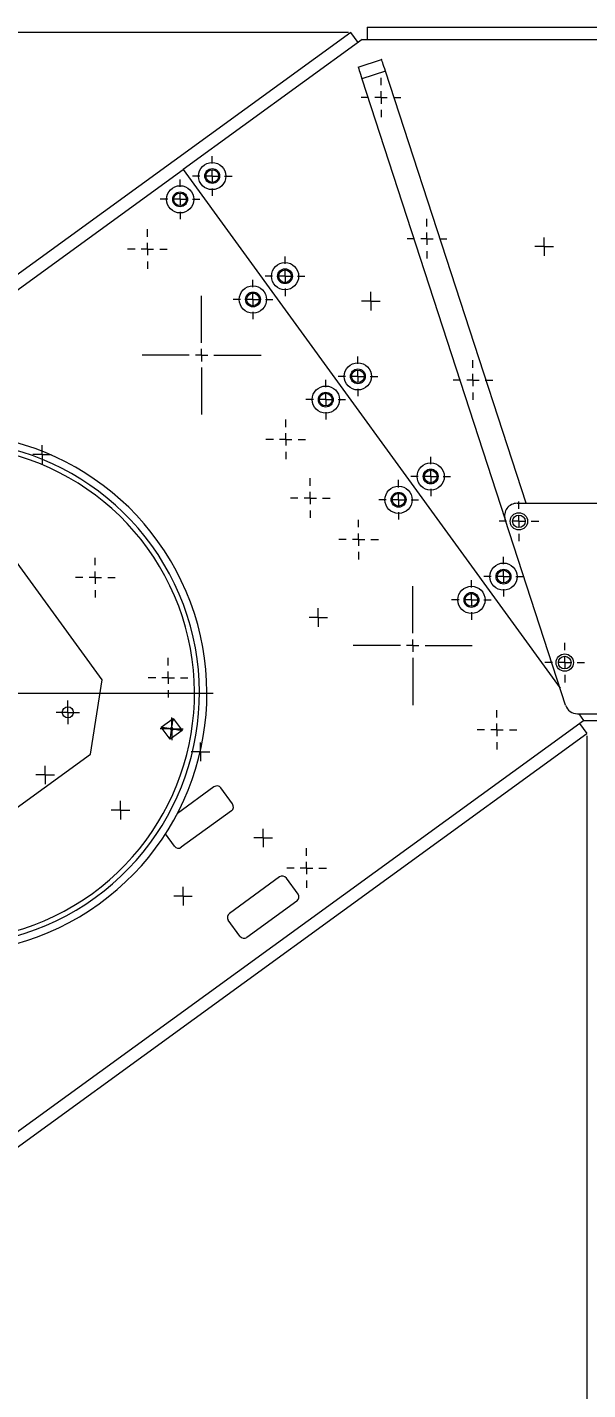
# Model space of a CAD drawing. Header units: millimetres. Extents: x 1529 to 6255, y 1713 to 5797.
# Drawn here: x 2352 to 2578, y 4851 to 5401 of the extents above; entities that cross this region are included whole.
import ezdxf

# ---------------------------------------------------------------- set-up
doc = ezdxf.new("R2010")
doc.units = ezdxf.units.MM
doc.styles.add('SLDTEXTSTYLE0', font='TXT', dxfattribs={"width": 0.75})
doc.dimstyles.new('SLDDIMSTYLE0', dxfattribs={"dimtxt": 50, "dimasz": 3.302, "dimexe": 0, "dimexo": 0.0625, "dimgap": 12.5, "dimtad": 1, "dimrnd": 1e-09, "dimzin": 12, "dimdsep": 46, "dimtxsty": 'SLDTEXTSTYLE0', "dimsah": 1, "dimcen": 0.09, "dimadec": 0, "dimazin": 3, "dimtfac": 1, "dimtofl": 0, "dimtmove": 0, "dimatfit": 3, "dimfxl": 0, "dimfrac": 2, "dimtolj": 1, "dimtzin": 12, "dimarcsym": 0})

# ---------------------------------------------------------------- blocks, each defined once
blk = doc.blocks.new('_D_7')
at = {"color": 7, "linetype": 'Continuous', "lineweight": 0}
for p, q in [((2250.7, 4883.06), (2250.7, 4449.88)), ((3305.51, 4883.06), (3305.51, 4449.88)), ((2250.7, 4450.88), (3305.51, 4450.88))]:
    blk.add_line(p, q, dxfattribs=at)
for points in [[(2250.7, 4450.88), (2254.01, 4450.38), (2254.01, 4451.39)], [(3305.51, 4450.88), (3302.21, 4451.39), (3302.21, 4450.38)]]:
    blk.add_solid(points, dxfattribs=at)
at = {"color": 7, "linetype": 'Continuous', "lineweight": 0, "insert": (2656.3, 4515.34), "char_height": 50, "attachment_point": 1, "style": 'SLDTEXTSTYLE0'}
blk.add_mtext('1054.81', dxfattribs=at)
blk = doc.blocks.new('_D_8')
at = {"color": 7, "linetype": 'Continuous', "lineweight": 0}
for p, q in [((2577.98, 5114.66), (2577.98, 4473.88)), ((2978.24, 5114.66), (2978.24, 4473.88)), ((2577.98, 4474.88), (2978.24, 4474.88))]:
    blk.add_line(p, q, dxfattribs=at)
for points in [[(2577.98, 4474.88), (2581.28, 4474.38), (2581.28, 4475.39)], [(2978.24, 4474.88), (2974.93, 4475.39), (2974.93, 4474.38)]]:
    blk.add_solid(points, dxfattribs=at)
at = {"color": 7, "linetype": 'Continuous', "lineweight": 0, "insert": (2674.77, 4539.34), "char_height": 50, "attachment_point": 1, "style": 'SLDTEXTSTYLE0'}
blk.add_mtext('400.26', dxfattribs=at)
blk = doc.blocks.new('_D_10')
at = {"color": 7, "linetype": 'Continuous', "lineweight": 0}
for p, q in [((2481.75, 5398.75), (1668.53, 5398.75)), ((1669.53, 4500.88), (1669.53, 5398.75)), ((2125.2, 4500.88), (1668.53, 4500.88))]:
    blk.add_line(p, q, dxfattribs=at)
for points in [[(1669.53, 5398.75), (1669.02, 5395.45), (1670.04, 5395.45)], [(1669.53, 4500.88), (1670.04, 4504.19), (1669.02, 4504.19)]]:
    blk.add_solid(points, dxfattribs=at)
at = {"color": 7, "linetype": 'Continuous', "lineweight": 0, "insert": (1605.08, 4901.41), "char_height": 50, "attachment_point": 1, "rotation": 90, "style": 'SLDTEXTSTYLE0'}
blk.add_mtext('897.87', dxfattribs=at)
blk = doc.blocks.new('SW_CENTERMARKSYMBOL_37')
at = {"color": 0, "linetype": 'Continuous', "lineweight": 0}
for p, q in [((0, 5), (0, 8)), ((-5, 0), (-8, 0)), ((0, 0), (-2.5, 0)), ((0, 0), (0, 2.5)), ((0, 0), (0, -2.5)), ((0, 0), (2.5, 0)), ((5, 0), (8, 0)), ((0, -5), (0, -8))]:
    blk.add_line(p, q, dxfattribs=at)
blk = doc.blocks.new('SW_CENTERMARKSYMBOL_38')
at = {"color": 0, "linetype": 'Continuous', "lineweight": 0}
for p, q in [((0, 5), (0, 8)), ((-5, 0), (-8, 0)), ((0, 0), (-2.5, 0)), ((0, 0), (0, 2.5)), ((0, 0), (0, -2.5)), ((0, 0), (2.5, 0)), ((5, 0), (8, 0)), ((0, -5), (0, -8))]:
    blk.add_line(p, q, dxfattribs=at)
blk = doc.blocks.new('SW_CENTERMARKSYMBOL_39')
at = {"color": 0, "linetype": 'Continuous', "lineweight": 0}
for p, q in [((0, 5), (0, 8)), ((-5, 0), (-8, 0)), ((0, 0), (-2.5, 0)), ((0, 0), (0, 2.5)), ((0, 0), (0, -2.5)), ((0, 0), (2.5, 0)), ((5, 0), (8, 0)), ((0, -5), (0, -8))]:
    blk.add_line(p, q, dxfattribs=at)
blk = doc.blocks.new('SW_CENTERMARKSYMBOL_40')
at = {"color": 0, "linetype": 'Continuous', "lineweight": 0}
for p, q in [((0, 5), (0, 8)), ((-5, 0), (-8, 0)), ((0, 0), (-2.5, 0)), ((0, 0), (0, 2.5)), ((0, 0), (0, -2.5)), ((0, 0), (2.5, 0)), ((5, 0), (8, 0)), ((0, -5), (0, -8))]:
    blk.add_line(p, q, dxfattribs=at)
blk = doc.blocks.new('SW_CENTERMARKSYMBOL_41')
at = {"color": 0, "linetype": 'Continuous', "lineweight": 0}
for p, q in [((0, 5), (0, 8)), ((-5, 0), (-8, 0)), ((0, 0), (-2.5, 0)), ((0, 0), (0, 2.5)), ((0, 0), (0, -2.5)), ((0, 0), (2.5, 0)), ((5, 0), (8, 0)), ((0, -5), (0, -8))]:
    blk.add_line(p, q, dxfattribs=at)
blk = doc.blocks.new('SW_CENTERMARKSYMBOL_85')
at = {"color": 0, "linetype": 'Continuous', "lineweight": 0}
for p, q in [((0, 5), (0, 8)), ((-5, 0), (-8, 0)), ((0, 0), (-2.5, 0)), ((0, 0), (0, 2.5)), ((0, 0), (0, -2.5)), ((0, 0), (2.5, 0)), ((5, 0), (8, 0)), ((0, -5), (0, -8))]:
    blk.add_line(p, q, dxfattribs=at)
blk = doc.blocks.new('SW_CENTERMARKSYMBOL_86')
at = {"color": 0, "linetype": 'Continuous', "lineweight": 0}
for p, q in [((0, 5), (0, 8)), ((-5, 0), (-8, 0)), ((0, 0), (-2.5, 0)), ((0, 0), (0, 2.5)), ((0, 0), (0, -2.5)), ((0, 0), (2.5, 0)), ((5, 0), (8, 0)), ((0, -5), (0, -8))]:
    blk.add_line(p, q, dxfattribs=at)
blk = doc.blocks.new('SW_CENTERMARKSYMBOL_87')
at = {"color": 0, "linetype": 'Continuous', "lineweight": 0}
for p, q in [((0, 5), (0, 8)), ((-5, 0), (-8, 0)), ((0, 0), (-2.5, 0)), ((0, 0), (0, 2.5)), ((0, 0), (0, -2.5)), ((0, 0), (2.5, 0)), ((5, 0), (8, 0)), ((0, -5), (0, -8))]:
    blk.add_line(p, q, dxfattribs=at)
blk = doc.blocks.new('SW_CENTERMARKSYMBOL_88')
at = {"color": 0, "linetype": 'Continuous', "lineweight": 0}
for p, q in [((0, 5), (0, 8)), ((-5, 0), (-8, 0)), ((0, 0), (-2.5, 0)), ((0, 0), (0, 2.5)), ((0, 0), (0, -2.5)), ((0, 0), (2.5, 0)), ((5, 0), (8, 0)), ((0, -5), (0, -8))]:
    blk.add_line(p, q, dxfattribs=at)
blk = doc.blocks.new('SW_CENTERMARKSYMBOL_89')
at = {"color": 0, "linetype": 'Continuous', "lineweight": 0}
for p, q in [((0, 5), (0, 8)), ((-5, 0), (-8, 0)), ((0, 0), (-2.5, 0)), ((0, 0), (0, 2.5)), ((0, 0), (0, -2.5)), ((0, 0), (2.5, 0)), ((5, 0), (8, 0)), ((0, -5), (0, -8))]:
    blk.add_line(p, q, dxfattribs=at)
blk = doc.blocks.new('SW_CENTERMARKSYMBOL_90')
at = {"color": 0, "linetype": 'Continuous', "lineweight": 0}
for p, q in [((0, 5), (0, 8)), ((-5, 0), (-8, 0)), ((0, 0), (-2.5, 0)), ((0, 0), (0, 2.5)), ((0, 0), (0, -2.5)), ((0, 0), (2.5, 0)), ((5, 0), (8, 0)), ((0, -5), (0, -8))]:
    blk.add_line(p, q, dxfattribs=at)
blk = doc.blocks.new('SW_CENTERMARKSYMBOL_95')
at = {"color": 0, "linetype": 'Continuous', "lineweight": 0}
for p, q in [((-2.5, 0), (-3.75, 0)), ((0, 0), (-2.5, 0)), ((0, 2.5), (0, 3.75)), ((0, 0), (0, 2.5)), ((0, 0), (0, -2.5)), ((0, 0), (2.5, 0)), ((2.5, 0), (3.75, 0)), ((0, -2.5), (0, -3.75))]:
    blk.add_line(p, q, dxfattribs=at)
blk = doc.blocks.new('SW_CENTERMARKSYMBOL_96')
at = {"color": 0, "linetype": 'Continuous', "lineweight": 0}
for p, q in [((-2.5, 0), (-3.75, 0)), ((0, 0), (-2.5, 0)), ((0, 2.5), (0, 3.75)), ((0, 0), (0, 2.5)), ((0, 0), (0, -2.5)), ((0, 0), (2.5, 0)), ((2.5, 0), (3.75, 0)), ((0, -2.5), (0, -3.75))]:
    blk.add_line(p, q, dxfattribs=at)
blk = doc.blocks.new('SW_CENTERMARKSYMBOL_100')
at = {"color": 0, "linetype": 'Continuous', "lineweight": 0}
for p, q in [((-2.5, 0), (-3.75, 0)), ((0, 0), (-2.5, 0)), ((0, 2.5), (0, 3.75)), ((0, 0), (0, 2.5)), ((0, 0), (0, -2.5)), ((0, 0), (2.5, 0)), ((2.5, 0), (3.75, 0)), ((0, -2.5), (0, -3.75))]:
    blk.add_line(p, q, dxfattribs=at)
blk = doc.blocks.new('SW_CENTERMARKSYMBOL_101')
at = {"color": 0, "linetype": 'Continuous', "lineweight": 0}
for p, q in [((-2.5, 0), (-3.75, 0)), ((0, 0), (-2.5, 0)), ((0, 2.5), (0, 3.75)), ((0, 0), (0, 2.5)), ((0, 0), (0, -2.5)), ((0, 0), (2.5, 0)), ((2.5, 0), (3.75, 0)), ((0, -2.5), (0, -3.75))]:
    blk.add_line(p, q, dxfattribs=at)
blk = doc.blocks.new('SW_CENTERMARKSYMBOL_102')
at = {"color": 0, "linetype": 'Continuous', "lineweight": 0}
for p, q in [((-2.5, 0), (-3.75, 0)), ((0, 0), (-2.5, 0)), ((0, 2.5), (0, 3.75)), ((0, 0), (0, 2.5)), ((0, 0), (0, -2.5)), ((0, 0), (2.5, 0)), ((2.5, 0), (3.75, 0)), ((0, -2.5), (0, -3.75))]:
    blk.add_line(p, q, dxfattribs=at)
blk = doc.blocks.new('SW_CENTERMARKSYMBOL_103')
at = {"color": 0, "linetype": 'Continuous', "lineweight": 0}
for p, q in [((-2.5, 0), (-3.75, 0)), ((0, 0), (-2.5, 0)), ((0, 2.5), (0, 3.75)), ((0, 0), (0, 2.5)), ((0, 0), (0, -2.5)), ((0, 0), (2.5, 0)), ((2.5, 0), (3.75, 0)), ((0, -2.5), (0, -3.75))]:
    blk.add_line(p, q, dxfattribs=at)
blk = doc.blocks.new('SW_CENTERMARKSYMBOL_105')
at = {"color": 0, "linetype": 'Continuous', "lineweight": 0}
for p, q in [((-2.5, 0), (-4.6, 0)), ((0, 0), (-2.5, 0)), ((0, 2.5), (0, 4.6)), ((0, 0), (0, 2.5)), ((0, 0), (0, -2.5)), ((0, 0), (2.5, 0)), ((2.5, 0), (4.6, 0)), ((0, -2.5), (0, -4.6))]:
    blk.add_line(p, q, dxfattribs=at)
blk = doc.blocks.new('SW_CENTERMARKSYMBOL_106')
at = {"color": 0, "linetype": 'Continuous', "lineweight": 0}
for p, q in [((0, 5), (0, 107.5)), ((-5, 0), (-107.5, 0)), ((0, 0), (-2.5, 0)), ((0, 0), (0, 2.5)), ((0, 0), (0, -2.5)), ((0, 0), (2.5, 0)), ((5, 0), (107.5, 0)), ((0, -5), (0, -107.5))]:
    blk.add_line(p, q, dxfattribs=at)
blk = doc.blocks.new('SW_CENTERMARKSYMBOL_107')
at = {"color": 0, "linetype": 'Continuous', "lineweight": 0}
for p, q in [((-2.5, 0), (-3.75, 0)), ((0, 0), (-2.5, 0)), ((0, 2.5), (0, 3.75)), ((0, 0), (0, 2.5)), ((0, 0), (0, -2.5)), ((0, 0), (2.5, 0)), ((2.5, 0), (3.75, 0)), ((0, -2.5), (0, -3.75))]:
    blk.add_line(p, q, dxfattribs=at)
blk = doc.blocks.new('SW_CENTERMARKSYMBOL_134')
at = {"color": 0, "linetype": 'Continuous', "lineweight": 0}
for p, q in [((0, 5), (0, 8)), ((-5, 0), (-8, 0)), ((0, 0), (-2.5, 0)), ((0, 0), (0, 2.5)), ((0, 0), (0, -2.5)), ((0, 0), (2.5, 0)), ((5, 0), (8, 0)), ((0, -5), (0, -8))]:
    blk.add_line(p, q, dxfattribs=at)
blk = doc.blocks.new('SW_CENTERMARKSYMBOL_141')
at = {"color": 0, "linetype": 'Continuous', "lineweight": 0}
for p, q in [((0, 5), (0, 8)), ((-5, 0), (-8, 0)), ((0, 0), (-2.5, 0)), ((0, 0), (0, 2.5)), ((0, 0), (0, -2.5)), ((0, 0), (2.5, 0)), ((5, 0), (8, 0)), ((0, -5), (0, -8))]:
    blk.add_line(p, q, dxfattribs=at)
blk = doc.blocks.new('SW_CENTERMARKSYMBOL_221')
at = {"color": 0, "linetype": 'Continuous', "lineweight": 0}
for p, q in [((-2.5, 0), (-4.75, 0)), ((0, 0), (-2.5, 0)), ((0, 2.5), (0, 4.75)), ((0, 0), (0, 2.5)), ((0, 0), (0, -2.5)), ((0, 0), (2.5, 0)), ((2.5, 0), (4.75, 0)), ((0, -2.5), (0, -4.75))]:
    blk.add_line(p, q, dxfattribs=at)
blk = doc.blocks.new('SW_CENTERMARKSYMBOL_224')
at = {"color": 0, "linetype": 'Continuous', "lineweight": 0}
for p, q in [((-2.5, 0), (-3.75, 0)), ((0, 0), (-2.5, 0)), ((0, 2.5), (0, 3.75)), ((0, 0), (0, 2.5)), ((0, 0), (0, -2.5)), ((0, 0), (2.5, 0)), ((2.5, 0), (3.75, 0)), ((0, -2.5), (0, -3.75))]:
    blk.add_line(p, q, dxfattribs=at)
blk = doc.blocks.new('SW_CENTERMARKSYMBOL_240')
at = {"color": 0, "linetype": 'Continuous', "lineweight": 0}
for p, q in [((-2.5, 0), (-3.75, 0)), ((0, 0), (-2.5, 0)), ((0, 2.5), (0, 3.75)), ((0, 0), (0, 2.5)), ((0, 0), (0, -2.5)), ((0, 0), (2.5, 0)), ((2.5, 0), (3.75, 0)), ((0, -2.5), (0, -3.75))]:
    blk.add_line(p, q, dxfattribs=at)
blk = doc.blocks.new('SW_CENTERMARKSYMBOL_258')
at = {"color": 0, "linetype": 'Continuous', "lineweight": 0}
for p, q in [((-5, 0), (-5.5, 0)), ((0, 0), (-2.5, 0)), ((0, 5), (0, 5.5)), ((0, 0), (0, 2.5)), ((0, 0), (0, -2.5)), ((0, 0), (2.5, 0)), ((5, 0), (5.5, 0)), ((0, -5), (0, -5.5))]:
    blk.add_line(p, q, dxfattribs=at)
blk = doc.blocks.new('SW_CENTERMARKSYMBOL_259')
at = {"color": 0, "linetype": 'Continuous', "lineweight": 0}
for p, q in [((0, 5), (0, 8)), ((-5, 0), (-8, 0)), ((0, 0), (-2.5, 0)), ((0, 0), (0, 2.5)), ((0, 0), (0, -2.5)), ((0, 0), (2.5, 0)), ((5, 0), (8, 0)), ((0, -5), (0, -8))]:
    blk.add_line(p, q, dxfattribs=at)
blk = doc.blocks.new('SW_CENTERMARKSYMBOL_260')
at = {"color": 0, "linetype": 'Continuous', "lineweight": 0}
for p, q in [((0, 5), (0, 8)), ((-5, 0), (-8, 0)), ((0, 0), (-2.5, 0)), ((0, 0), (0, 2.5)), ((0, 0), (0, -2.5)), ((0, 0), (2.5, 0)), ((5, 0), (8, 0)), ((0, -5), (0, -8))]:
    blk.add_line(p, q, dxfattribs=at)
blk = doc.blocks.new('SW_CENTERMARKSYMBOL_261')
at = {"color": 0, "linetype": 'Continuous', "lineweight": 0}
for p, q in [((0, 5), (0, 8)), ((-5, 0), (-8, 0)), ((0, 0), (-2.5, 0)), ((0, 0), (0, 2.5)), ((0, 0), (0, -2.5)), ((0, 0), (2.5, 0)), ((5, 0), (8, 0)), ((0, -5), (0, -8))]:
    blk.add_line(p, q, dxfattribs=at)
blk = doc.blocks.new('SW_CENTERMARKSYMBOL_297')
at = {"color": 0, "linetype": 'Continuous', "lineweight": 0}
for p, q in [((0, 5), (0, 24)), ((-5, 0), (-24, 0)), ((0, 0), (-2.5, 0)), ((0, 0), (0, 2.5)), ((0, 0), (0, -2.5)), ((0, 0), (2.5, 0)), ((5, 0), (24, 0)), ((0, -5), (0, -24))]:
    blk.add_line(p, q, dxfattribs=at)
blk = doc.blocks.new('SW_CENTERMARKSYMBOL_298')
at = {"color": 0, "linetype": 'Continuous', "lineweight": 0}
for p, q in [((0, 5), (0, 8)), ((-5, 0), (-8, 0)), ((0, 0), (-2.5, 0)), ((0, 0), (0, 2.5)), ((0, 0), (0, -2.5)), ((0, 0), (2.5, 0)), ((5, 0), (8, 0)), ((0, -5), (0, -8))]:
    blk.add_line(p, q, dxfattribs=at)
blk = doc.blocks.new('SW_CENTERMARKSYMBOL_299')
at = {"color": 0, "linetype": 'Continuous', "lineweight": 0}
for p, q in [((0, 5), (0, 8)), ((-5, 0), (-8, 0)), ((0, 0), (-2.5, 0)), ((0, 0), (0, 2.5)), ((0, 0), (0, -2.5)), ((0, 0), (2.5, 0)), ((5, 0), (8, 0)), ((0, -5), (0, -8))]:
    blk.add_line(p, q, dxfattribs=at)
blk = doc.blocks.new('SW_CENTERMARKSYMBOL_300')
at = {"color": 0, "linetype": 'Continuous', "lineweight": 0}
for p, q in [((0, 5), (0, 8)), ((-5, 0), (-8, 0)), ((0, 0), (-2.5, 0)), ((0, 0), (0, 2.5)), ((0, 0), (0, -2.5)), ((0, 0), (2.5, 0)), ((5, 0), (8, 0)), ((0, -5), (0, -8))]:
    blk.add_line(p, q, dxfattribs=at)
blk = doc.blocks.new('SW_CENTERMARKSYMBOL_301')
at = {"color": 0, "linetype": 'Continuous', "lineweight": 0}
for p, q in [((0, 5), (0, 8)), ((-5, 0), (-8, 0)), ((0, 0), (-2.5, 0)), ((0, 0), (0, 2.5)), ((0, 0), (0, -2.5)), ((0, 0), (2.5, 0)), ((5, 0), (8, 0)), ((0, -5), (0, -8))]:
    blk.add_line(p, q, dxfattribs=at)
blk = doc.blocks.new('SW_CENTERMARKSYMBOL_319')
at = {"color": 0, "linetype": 'Continuous', "lineweight": 0}
for p, q in [((0, 5), (0, 8)), ((-5, 0), (-8, 0)), ((0, 0), (-2.5, 0)), ((0, 0), (0, 2.5)), ((0, 0), (0, -2.5)), ((0, 0), (2.5, 0)), ((5, 0), (8, 0)), ((0, -5), (0, -8))]:
    blk.add_line(p, q, dxfattribs=at)
blk = doc.blocks.new('SW_CENTERMARKSYMBOL_320')
at = {"color": 0, "linetype": 'Continuous', "lineweight": 0}
for p, q in [((0, 5), (0, 8)), ((-5, 0), (-8, 0)), ((0, 0), (-2.5, 0)), ((0, 0), (0, 2.5)), ((0, 0), (0, -2.5)), ((0, 0), (2.5, 0)), ((5, 0), (8, 0)), ((0, -5), (0, -8))]:
    blk.add_line(p, q, dxfattribs=at)
blk = doc.blocks.new('SW_CENTERMARKSYMBOL_321')
at = {"color": 0, "linetype": 'Continuous', "lineweight": 0}
for p, q in [((0, 5), (0, 8)), ((-5, 0), (-8, 0)), ((0, 0), (-2.5, 0)), ((0, 0), (0, 2.5)), ((0, 0), (0, -2.5)), ((0, 0), (2.5, 0)), ((5, 0), (8, 0)), ((0, -5), (0, -8))]:
    blk.add_line(p, q, dxfattribs=at)
blk = doc.blocks.new('SW_CENTERMARKSYMBOL_324')
at = {"color": 0, "linetype": 'Continuous', "lineweight": 0}
for p, q in [((0, 5), (0, 24)), ((-5, 0), (-24, 0)), ((0, 0), (-2.5, 0)), ((0, 0), (0, 2.5)), ((0, 0), (0, -2.5)), ((0, 0), (2.5, 0)), ((5, 0), (24, 0)), ((0, -5), (0, -24))]:
    blk.add_line(p, q, dxfattribs=at)

msp = doc.modelspace()

# ---------------------------------------------------------------- linework, layer by layer
at = {"color": 7, "linetype": 'Continuous', "lineweight": 15}
for p, q in [((2482.747, 5398.753), (2015.454, 5059.244)), ((2485.686, 5394.708), (2482.747, 5398.753)), ((2489.304, 5400.883), (2489.304, 5395.883)), ((2489.304, 5400.883), (3066.91, 5400.883)), ((2487.304, 5395.883), (2415.016, 5343.363)), ((2487.304, 5395.883), (3068.91, 5395.883)), ((2485.639, 5384.827), (2495.149, 5387.918)), ((2496.694, 5383.162), (2487.184, 5380.072)), ((2553.412, 5208.604), (2496.694, 5383.162)), ((2487.184, 5380.072), (2545.024, 5202.059)), ((2089.063, 5106.544), (2415.016, 5343.363)), ((2415.016, 5343.363), (2567.146, 5133.973)), ((2549.779, 5208.604), (3006.435, 5208.604)), ((2569.393, 5127.059), (2545.024, 5202.059)), ((2382.424, 5137.364), (2344.218, 5189.95)), ((2377.667, 5107.333), (2382.424, 5137.364)), ((2574.148, 5123.604), (2982.066, 5123.604)), ((2574.68, 5123.604), (2576.657, 5120.883)), ((2250.703, 4884.064), (2576.657, 5120.883)), ((2406.236, 5118.2), (2411.09, 5121.727)), ((2409.763, 5113.346), (2406.236, 5118.2)), ((2409.728, 5117.647), (2410.537, 5118.235)), ((2411.125, 5117.426), (2410.537, 5118.235)), ((2411.09, 5121.727), (2414.617, 5116.873)), ((2575.039, 5119.707), (2577.978, 5115.662)), ((2576.657, 5120.883), (2979.557, 5120.883)), ((2255.26, 4881.195), (2577.978, 5115.662)), ((2409.728, 5117.647), (2410.316, 5116.838)), ((2414.617, 5116.873), (2409.763, 5113.346)), ((2410.316, 5116.838), (2411.125, 5117.426)), ((2325.081, 5069.126), (2377.667, 5107.333)), ((2427.472, 5094.075), (2412.738, 5083.369)), ((2434.968, 5087.16), (2430.266, 5093.632)), ((2434.526, 5084.367), (2414.3, 5069.672)), ((2411.507, 5070.114), (2407.911, 5075.063)), ((2453.923, 5057.669), (2433.697, 5042.974)), ((2461.419, 5050.754), (2456.716, 5057.227)), ((2460.976, 5047.961), (2440.751, 5033.266)), ((2437.957, 5033.709), (2433.255, 5040.181))]:
    msp.add_line(p, q, dxfattribs=at)
at = {"color": 7, "linetype": 'Continuous', "lineweight": 15, "flags": 128}
for points in [[(2496.694, 5383.162), (2496.393, 5384.09), (2496.103, 5384.982), (2495.836, 5385.804), (2495.602, 5386.525), (2495.41, 5387.116), (2495.267, 5387.556), (2495.179, 5387.826), (2495.149, 5387.918)], [(2485.639, 5384.827), (2485.668, 5384.736), (2485.756, 5384.465), (2485.899, 5384.026), (2486.091, 5383.435), (2486.325, 5382.714), (2486.593, 5381.892), (2486.882, 5381), (2487.184, 5380.072)]]:
    msp.add_lwpolyline(points, dxfattribs=at)
at = {"color": 7, "linetype": 'Continuous', "lineweight": 15}
for centre, radius in [((2426.778, 5340.784), 5.5), ((2426.778, 5340.784), 3), ((2426.778, 5340.784), 2.55), ((2413.834, 5331.379), 5.5), ((2413.834, 5331.379), 3), ((2413.834, 5331.379), 2.55), ((2456.167, 5300.333), 5.5), ((2456.167, 5300.333), 3), ((2456.167, 5300.333), 2.55), ((2443.223, 5290.928), 5.5), ((2443.223, 5290.928), 3), ((2443.223, 5290.928), 2.55), ((2485.557, 5259.882), 5.5), ((2485.557, 5259.882), 3), ((2485.557, 5259.882), 2.55), ((2472.612, 5250.478), 5.5), ((2472.612, 5250.478), 3), ((2472.612, 5250.478), 2.55), ((2514.946, 5219.431), 5.5), ((2514.946, 5219.431), 3), ((2514.946, 5219.431), 2.55), ((2502.002, 5210.027), 5.5), ((2502.002, 5210.027), 3), ((2502.002, 5210.027), 2.55), ((2550.521, 5201.32), 3.5), ((2550.521, 5201.32), 2.55), ((2544.335, 5178.98), 5.5), ((2544.335, 5178.98), 3), ((2544.335, 5178.98), 2.55), ((2531.391, 5169.576), 5.5), ((2531.391, 5169.576), 3), ((2531.391, 5169.576), 2.55), ((2569.062, 5144.256), 3.5), ((2569.062, 5144.256), 2.55), ((2368.522, 5124.173), 2.25)]:
    msp.add_circle(centre, radius, dxfattribs=at)
for centre, radius, start, end in [((2319.634, 5131.916), 105, 220.9171, 180), ((2319.634, 5131.916), 102, 221.06209, 180), ((2319.634, 5131.916), 100, 221.16361, 180), ((2549.779, 5203.604), 5, 90, 198), ((2574.148, 5128.604), 5, 198, 270), ((2428.648, 5092.457), 2, 36, 126), ((2433.35, 5085.985), 2, 306, 36), ((2413.125, 5071.29), 2, 216, 306), ((2455.098, 5056.051), 2, 36, 126), ((2459.801, 5049.579), 2, 306, 36), ((2434.873, 5041.356), 2, 126, 216), ((2439.575, 5034.884), 2, 216, 306)]:
    msp.add_arc(centre, radius, start, end, dxfattribs=at)
for points, knots in [([(2406.236, 5118.2), (2406.434, 5118.169), (2406.82, 5118.107), (2408.077, 5117.908), (2409.088, 5117.748), (2409.728, 5117.647)], [0, 0, 0, 0, 0.2779285, 0.5432221, 1, 1, 1, 1]), ([(2410.537, 5118.235), (2410.602, 5118.646), (2410.728, 5119.439), (2410.897, 5120.504), (2411.018, 5121.269), (2411.066, 5121.571), (2411.09, 5121.727)], [0, 0, 0, 0, 0.2962554, 0.5718005, 0.7797033, 1, 1, 1, 1]), ([(2409.763, 5113.346), (2409.794, 5113.543), (2409.855, 5113.93), (2410.055, 5115.187), (2410.215, 5116.198), (2410.316, 5116.838)], [0, 0, 0, 0, 0.2779287, 0.5432194, 1, 1, 1, 1]), ([(2411.125, 5117.426), (2411.536, 5117.361), (2412.329, 5117.235), (2413.394, 5117.066), (2414.16, 5116.945), (2414.462, 5116.897), (2414.617, 5116.873)], [0, 0, 0, 0, 0.2962545, 0.5718009, 0.7797037, 1, 1, 1, 1])]:
    msp.add_open_spline(points, degree=3, knots=knots, dxfattribs=at)

# ---------------------------------------------------------------- block references
at = {"color": 7, "linetype": 'Continuous', "lineweight": 0}
for name, p in [('SW_CENTERMARKSYMBOL_261', (2494.898, 5372.51)), ('SW_CENTERMARKSYMBOL_258', (2494.898, 5372.51)), ('SW_CENTERMARKSYMBOL_41', (2426.778, 5340.784)), ('SW_CENTERMARKSYMBOL_85', (2413.834, 5331.379)), ('SW_CENTERMARKSYMBOL_260', (2513.439, 5315.446)), ('SW_CENTERMARKSYMBOL_321', (2400.627, 5311.277)), ('SW_CENTERMARKSYMBOL_240', (2560.699, 5312.261)), ('SW_CENTERMARKSYMBOL_40', (2456.167, 5300.333)), ('SW_CENTERMARKSYMBOL_86', (2443.223, 5290.928)), ('SW_CENTERMARKSYMBOL_324', (2422.479, 5268.441)), ('SW_CENTERMARKSYMBOL_224', (2490.81, 5290.225)), ('SW_CENTERMARKSYMBOL_39', (2485.557, 5259.882)), ('SW_CENTERMARKSYMBOL_259', (2531.98, 5258.383)), ('SW_CENTERMARKSYMBOL_87', (2472.612, 5250.478)), ('SW_CENTERMARKSYMBOL_106', (2319.634, 5131.916)), ('SW_CENTERMARKSYMBOL_319', (2456.466, 5234.421)), ('SW_CENTERMARKSYMBOL_95', (2358.107, 5228.344)), ('SW_CENTERMARKSYMBOL_38', (2514.946, 5219.431)), ('SW_CENTERMARKSYMBOL_90', (2466.347, 5210.698)), ('SW_CENTERMARKSYMBOL_88', (2502.002, 5210.027)), ('SW_CENTERMARKSYMBOL_141', (2550.521, 5201.32)), ('SW_CENTERMARKSYMBOL_299', (2485.856, 5193.97)), ('SW_CENTERMARKSYMBOL_320', (2379.61, 5178.581)), ('SW_CENTERMARKSYMBOL_37', (2544.335, 5178.98)), ('SW_CENTERMARKSYMBOL_297', (2507.708, 5151.133)), ('SW_CENTERMARKSYMBOL_89', (2531.391, 5169.576)), ('SW_CENTERMARKSYMBOL_107', (2469.596, 5162.488)), ('SW_CENTERMARKSYMBOL_134', (2569.062, 5144.256)), ('SW_CENTERMARKSYMBOL_301', (2408.999, 5138.13)), ('SW_CENTERMARKSYMBOL_221', (2368.522, 5124.173)), ('SW_CENTERMARKSYMBOL_298', (2541.695, 5117.113)), ('SW_CENTERMARKSYMBOL_105', (2410.427, 5117.536)), ('SW_CENTERMARKSYMBOL_103', (2422.086, 5108.208)), ('SW_CENTERMARKSYMBOL_96', (2359.396, 5098.864)), ('SW_CENTERMARKSYMBOL_100', (2389.726, 5084.697)), ('SW_CENTERMARKSYMBOL_102', (2447.361, 5073.42)), ('SW_CENTERMARKSYMBOL_300', (2464.839, 5061.274)), ('SW_CENTERMARKSYMBOL_101', (2415, 5049.909))]:
    msp.add_blockref(name, p, dxfattribs=at)

# ---------------------------------------------------------------- dimensions: what is measured, and where the dimension line sits
dim = msp.add_linear_dim(base=(1669.531, 5398.753), p1=(2126.2, 4500.883), p2=(2482.747, 5398.753), angle=90, dimstyle='SLDDIMSTYLE0', dxfattribs=at)
dim.commit()
dim.dimension.update_dxf_attribs({"geometry": '_D_10', "text_midpoint": (1669.531, 5003.006), "dimtype": 160})
for base, p1, p2, picture, middle in [((2978.236, 4474.883), (2577.978, 5115.662), (2978.236, 5115.662), '_D_8', (2776.368, 4474.883)), ((3305.51, 4450.883), (2250.703, 4884.064), (3305.51, 4884.064), '_D_7', (2776.368, 4450.883))]:
    dim = msp.add_linear_dim(base=base, p1=p1, p2=p2, dimstyle='SLDDIMSTYLE0', dxfattribs=at)
    dim.commit()
    dim.dimension.update_dxf_attribs({"geometry": picture, "text_midpoint": middle, "dimtype": 160})

doc.saveas('drawing.dxf')
